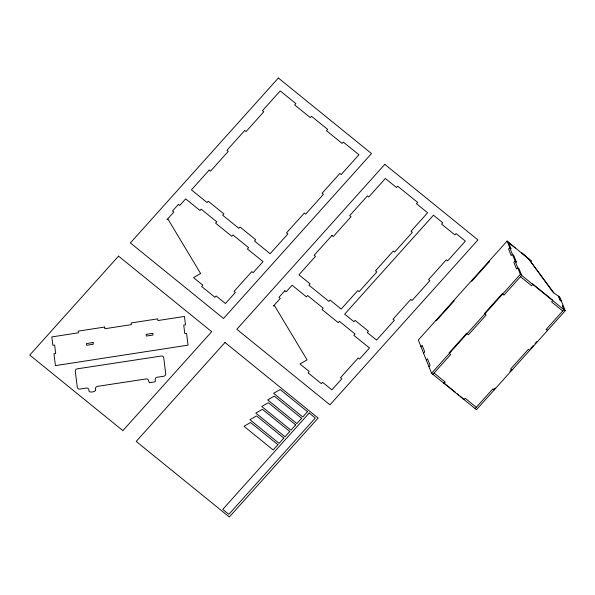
<?xml version="1.0" encoding="UTF-8"?>
<svg xmlns="http://www.w3.org/2000/svg" width="595" height="595" viewBox="0 0 595 595"><rect width="100%" height="100%" fill="white"/><g stroke="black" fill="none" stroke-linecap="round" stroke-linejoin="round"><path stroke-width="0.89" d="M529.647 259.725L521.748 252.934L531.357 261.108L507.111 241.057L418.322 340.013L431.554 373.266L476.461 409.695L565.25 310.746L559.88 297.255L553.119 292.346L528.91 259.204L553.863 292.866M420.948 346.617L422.13 345.301L424.763 351.905L423.58 353.222M426.295 360.057L427.478 358.74L430.111 365.345L428.928 366.661M431.554 373.266L520.342 274.31L507.111 241.057M432.885 374.344L450.646 354.553L449.091 352.917L466.844 333.126L468.399 334.769L486.16 314.978L484.605 313.334L502.359 293.543L503.913 295.187L521.674 275.396L519.048 268.784L517.717 267.705L516.534 269.029L513.902 262.425L515.084 261.101L516.415 262.179L513.701 255.352L512.369 254.273L511.187 255.59L508.554 248.985L509.737 247.661L511.068 248.747L508.442 242.135M475.13 408.616L492.891 388.825L494.214 389.904L493.991 389.346L495.219 387.977M509.915 371.6L511.752 369.555L511.975 370.12L510.644 369.034L528.405 349.243L529.736 350.329M530.733 348.395L533.187 345.665M535.024 343.62L536.861 341.575M508.666 242.701L515.315 248.1M563.688 306.812L562.357 305.733L563.919 309.66L546.158 329.452L547.489 330.537L547.266 329.972M520.342 274.31L565.25 310.746M520.491 276.712L531.632 285.749L532.815 284.432L532.592 283.867L552.554 300.058L552.777 300.624L551.595 301.94L562.736 310.984M434.067 373.028L445.209 382.072L444.026 383.388L443.803 382.823L455.212 392.075M476.312 407.3L465.171 398.256L463.988 399.58L460.195 396.129M457.347 393.816L458.775 394.968M489.35 260.848L489.573 261.413L471.82 281.204L471.597 280.639M453.836 300.43L454.059 300.996L436.299 320.787L436.076 320.222M95.676 390.283C95.371 391.882 87.785 393.6 88.856 389.822A2.246 2.112 -21.7 0 0 86.387 388.052L79.752 389.071A2.246 2.112 -21.7 0 1 77.283 387.3L75.297 371.287A2.246 2.112 -21.7 0 1 77.246 368.848L161.252 356.026A2.246 2.112 -21.7 0 1 163.729 357.788L165.715 373.801A2.246 2.112 -21.7 0 1 163.766 376.241L157.132 377.252A2.246 2.112 -21.7 0 0 155.183 379.699L155.362 381.336L154.782 381.901L149.3 382.719L148.549 380.711A2.246 2.112 -21.7 0 0 146.08 378.941L97.439 386.371A2.246 2.112 -21.7 0 0 95.49 388.81L95.676 390.283M118.539 256.125L29.75 355.081L122.89 430.639L211.679 331.683L118.539 256.125M278.363 78.012L130.379 242.931L223.519 318.489L371.503 153.57L278.363 78.012M178.411 204.383L172.49 210.98L173.822 212.065L166.987 219.681L167.961 219.124L200.634 273.529L193.524 277.627L202.836 285.183L201.645 286.5L214.951 297.292L216.134 295.975L225.446 303.524L235.36 292.48L234.036 291.401L251.789 271.61L253.12 272.688L263.035 261.636L247.401 248.955L248.584 247.632L232.95 234.951L231.767 236.275L215.598 223.155L216.781 221.838L201.147 209.15L199.965 210.474L185.662 198.871L179.742 205.468L178.411 204.383M209.195 170.081L191.434 189.872L207.067 202.553L208.25 201.236L223.891 213.917L222.701 215.241L238.87 228.354L240.053 227.037L255.686 239.718L254.504 241.035L270.137 253.723L287.898 233.932L286.567 232.853L304.328 213.062L305.651 214.141L323.412 194.349L322.081 193.271L339.842 173.48L341.173 174.558L358.926 154.767L343.293 142.086L342.11 143.402L326.476 130.721L327.659 129.398L311.497 116.285L310.307 117.602L294.674 104.921L295.856 103.604L280.223 90.916L262.469 110.707L263.801 111.786L246.04 131.577L244.709 130.498L226.948 150.29L228.279 151.368L210.526 171.159L209.195 170.081M224.984 342.482L136.196 441.43L229.335 516.988L318.124 418.04L224.984 342.482M384.809 164.361L236.825 329.288L329.965 404.845L477.949 239.919L384.809 164.361M331.943 235.464L314.182 255.255L315.514 256.333L298.935 274.808L310.084 283.845L308.902 285.161L328.857 301.353L330.039 300.036L341.18 309.073L357.759 290.605L359.09 291.684L376.843 271.893L375.519 270.814L393.273 251.023L394.604 252.101L412.365 232.31L411.033 231.232L427.604 212.757L416.463 203.721L417.645 202.404L397.691 186.213L396.508 187.529L385.359 178.485L368.788 196.96L367.457 195.881L349.696 215.673L351.028 216.751L333.274 236.542L331.943 235.464M284.856 290.739L278.936 297.336L280.267 298.415L273.432 306.031L274.407 305.473L307.079 359.878L299.969 363.976L309.274 371.533L308.091 372.849L321.397 383.649L322.579 382.325L331.891 389.881L341.805 378.829L340.474 377.751L358.235 357.959L359.566 359.038L369.48 347.993L353.846 335.305L355.029 333.988L339.395 321.307L338.213 322.624L322.044 309.504L323.226 308.188L307.593 295.507L306.41 296.823L292.108 285.221L286.188 291.818L284.856 290.739M433.45 215.219L344.654 314.175L353.966 321.724L355.148 320.408L368.454 331.199L367.271 332.523L376.583 340.072L394.344 320.281L393.012 319.203L410.766 299.411L412.097 300.49L429.858 280.699L428.526 279.62L446.287 259.829L447.619 260.908L465.372 241.116L456.06 233.567L454.878 234.884L441.572 224.092L442.754 222.775L433.45 215.219M277.917 444.688L273.179 449.969L243.987 426.288L250.569 422.502L277.917 444.688M283.837 438.091L279.1 443.372L249.907 419.691L256.49 415.905L283.837 438.091M289.758 431.494L285.012 436.775L255.828 413.094L262.41 409.308L289.758 431.494M295.678 424.897L290.933 430.178L261.748 406.497L268.323 402.711L295.678 424.897M301.598 418.3L296.853 423.58L267.668 399.899L274.243 396.114L301.598 418.3M307.511 411.703L302.773 416.983L273.588 393.302L280.163 389.517L307.511 411.703M309.177 413.049L222.753 509.372L228.852 514.325L315.276 418.01L309.177 413.049M104.653 327.049L78.124 331.14L78.339 332.828L51.81 336.919L52.873 345.331L54.643 345.055L55.699 353.475L53.937 353.742L55.432 365.62L188.057 345.152L186.555 333.274L184.785 333.55L183.729 325.138L185.499 324.863L184.435 316.451L157.913 320.541L157.697 318.861L131.175 322.951L131.383 324.639L104.861 328.73L104.653 327.049M93.088 342.556L86.454 343.583L86.662 345.264L93.296 344.237L93.088 342.556M152.766 333.341L146.132 334.368L146.348 336.049L152.975 335.03L152.766 333.341M561.449 301.189L560.118 300.111L558.549 296.176L560.118 300.111L561.449 301.189"/></g></svg>
